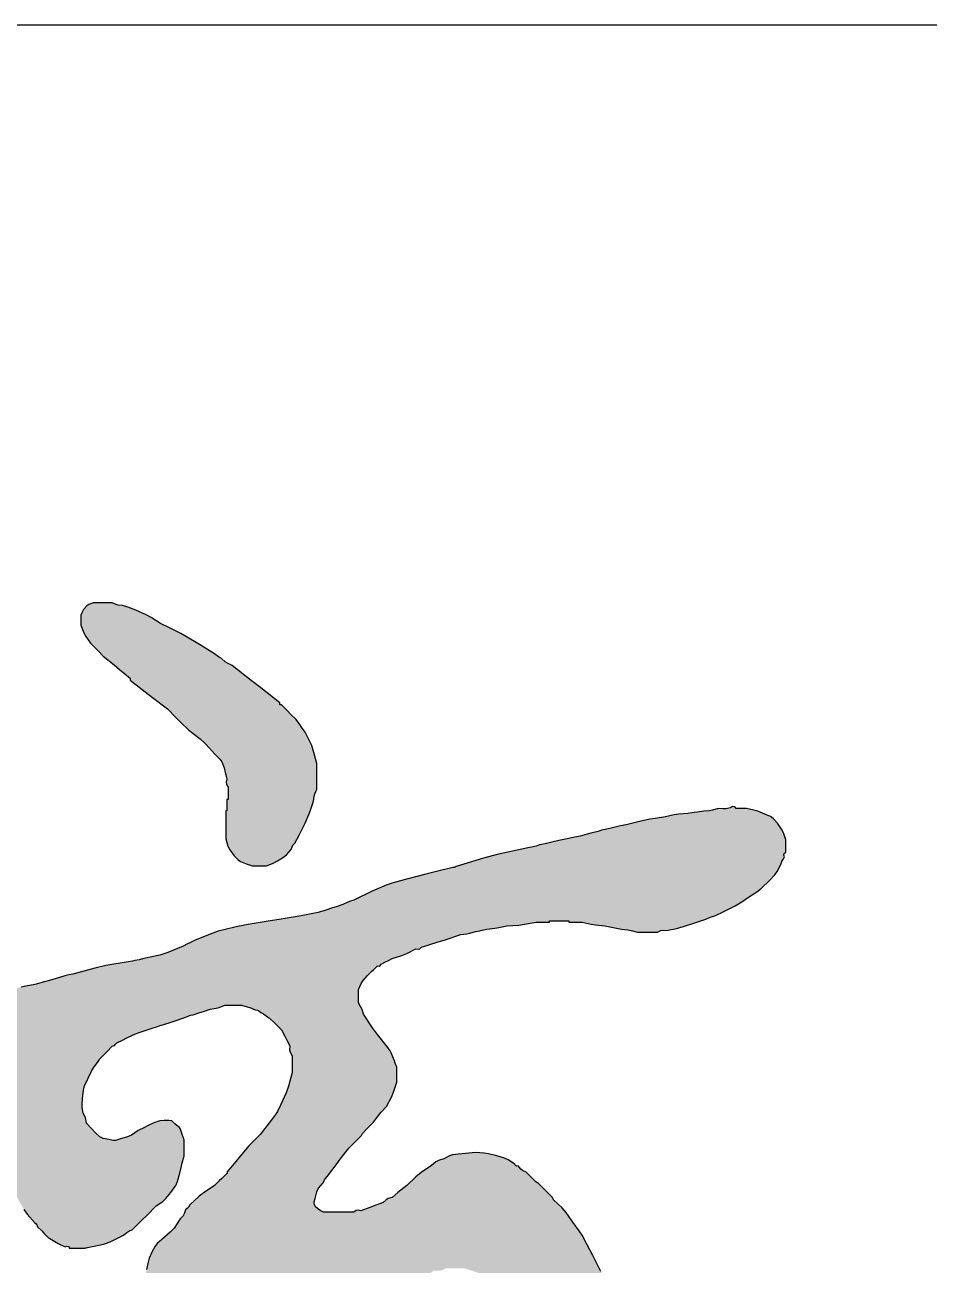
# Model space of a CAD drawing. Extents: x 498328 to 716449, y -893371 to -467753.
# Drawn here: x 608590.1 to 608813.6, y -667128.7 to -666822.2 of the extents above; entities that cross this region are included whole.
import ezdxf

# ---------------------------------------------------------------- set-up
doc = ezdxf.new("R2010")
doc.units = 0
doc.header["$LTSCALE"] = 1000
doc.layers.get('0').update_dxf_attribs({"linetype": 'CONTINUOUS'})
doc.layers.add('通用-图框C-SHET', color=141, linetype='CONTINUOUS')

# ---------------------------------------------------------------- blocks, each defined once
blk = doc.blocks.new('商xx')
for points in [[(13.739, 33.982), (13.621, 34.074), (13.385, 34.258), (13.313, 34.294), (13.253, 34.348), (13.208, 34.371), (13.17, 34.404), (13.004, 34.505), (12.92, 34.555), (12.753, 34.654), (12.653, 34.704), (12.603, 34.729), (12.503, 34.779), (12.385, 34.853), (12.323, 34.886), (12.197, 34.945), (12.131, 34.968), (12.031, 35.001), (11.965, 35.009), (11.905, 35.036), (11.811, 35.036), (11.764, 35.036), (11.669, 35.036), (11.616, 35.015), (11.589, 34.996), (11.551, 34.952), (11.517, 34.883), (11.517, 34.833), (11.517, 34.758), (11.554, 34.664), (11.578, 34.619), (11.635, 34.536), (11.698, 34.472), (11.73, 34.44), (11.794, 34.376), (11.927, 34.266), (11.993, 34.212), (12.128, 34.105), (12.128, 34.077), (12.312, 33.936), (12.404, 33.866), (12.586, 33.723), (12.692, 33.617), (12.745, 33.565), (12.85, 33.459), (12.991, 33.352), (13.058, 33.291), (13.177, 33.16), (13.249, 33.088), (13.288, 32.994), (13.302, 32.938), (13.322, 32.855), (13.311, 32.817), (13.315, 32.79), (13.336, 32.757), (13.336, 32.696), (13.336, 32.605), (13.322, 32.605), (13.322, 32.549), (13.322, 32.466), (13.309, 32.466), (13.309, 32.327), (13.309, 32.257), (13.309, 32.118), (13.333, 32.029), (13.356, 31.984), (13.413, 31.91), (13.459, 31.86), (13.489, 31.839), (13.552, 31.813), (13.602, 31.796), (13.635, 31.785), (13.705, 31.785), (13.809, 31.785), (13.866, 31.806), (13.894, 31.818), (13.948, 31.848), (14.021, 31.893), (14.056, 31.922), (14.114, 31.986), (14.129, 32.031), (14.163, 32.063), (14.213, 32.163), (14.238, 32.213), (14.288, 32.313), (14.334, 32.419), (14.355, 32.474), (14.392, 32.584), (14.403, 32.66), (14.434, 32.73), (14.434, 32.857), (14.434, 32.921), (14.434, 33.049), (14.409, 33.138), (14.397, 33.183), (14.371, 33.271), (14.338, 33.338), (14.321, 33.371), (14.288, 33.438), (14.232, 33.514), (14.177, 33.591), (14.107, 33.66), (14.073, 33.695), (14.003, 33.765), (13.995, 33.772), (13.987, 33.774), (13.975, 33.772), (13.975, 33.799)], [(11.842, 29.491), (11.933, 29.583), (12.039, 29.636), (12.078, 29.655), (12.156, 29.694), (12.184, 29.703), (12.198, 29.708), (12.225, 29.722), (12.325, 29.755), (12.375, 29.772), (12.475, 29.805), (12.508, 29.814), (12.531, 29.819), (12.647, 29.858), (12.706, 29.878), (12.822, 29.917), (12.862, 29.937), (12.906, 29.944), (12.989, 29.972), (13.031, 29.986), (13.114, 30.014), (13.188, 30.024), (13.225, 30.034), (13.295, 30.062), (13.378, 30.062), (13.42, 30.062), (13.503, 30.062), (13.588, 30.04), (13.67, 30.007), (13.709, 29.999), (13.739, 29.972), (13.784, 29.949), (13.823, 29.917), (13.832, 29.909), (13.838, 29.906), (13.85, 29.903), (13.909, 29.844), (13.938, 29.815), (13.996, 29.757), (14.038, 29.679), (14.058, 29.64), (14.1, 29.562), (14.097, 29.511), (14.104, 29.482), (14.128, 29.437), (14.128, 29.354), (14.128, 29.312), (14.128, 29.229), (14.084, 29.063), (14.055, 28.981), (13.982, 28.826), (13.935, 28.731), (13.834, 28.595), (13.789, 28.537), (13.732, 28.465), (13.677, 28.409), (13.649, 28.381), (13.593, 28.326), (13.484, 28.196), (13.43, 28.13), (13.322, 27.999), (13.326, 27.989), (13.323, 27.986), (13.323, 27.984), (13.316, 27.979), (13.257, 27.92), (13.228, 27.891), (13.17, 27.833), (13.04, 27.749), (12.977, 27.701), (12.864, 27.597), (12.842, 27.56), (12.808, 27.534), (12.79, 27.471), (12.746, 27.423), (12.669, 27.309), (12.621, 27.256), (12.517, 27.166), (12.46, 27.117), (12.435, 27.086), (12.399, 27.02), (12.362, 26.935), (12.347, 26.889), (12.329, 26.798), (12.318, 26.742), (12.301, 26.659), (12.278, 26.557), (12.232, 26.464), (12.183, 26.359), (12.1, 26.277), (12.044, 26.23), (12.016, 26.207), (11.961, 26.159), (11.86, 26.11), (11.811, 26.082), (11.718, 26.02), (11.677, 25.999), (11.658, 25.984), (11.628, 25.95), (11.609, 25.954), (11.594, 25.946), (11.586, 25.93), (11.55, 25.911), (11.533, 25.9), (11.503, 25.874), (11.413, 25.816), (11.372, 25.78), (11.301, 25.7), (11.262, 25.636), (11.246, 25.6), (11.225, 25.527), (11.225, 25.463), (11.225, 25.367), (11.252, 25.316), (11.269, 25.292), (11.308, 25.249), (11.36, 25.23), (11.405, 25.2), (11.523, 25.203), (11.582, 25.21), (11.746, 25.245), (11.853, 25.25), (11.854, 25.253), (11.869, 25.256), (11.878, 25.249), (11.956, 25.244), (12.052, 25.214), (12.122, 25.164), (12.152, 25.097), (12.166, 25.07), (12.197, 25.02), (12.189, 24.998), (12.193, 24.979), (12.211, 24.964), (12.211, 24.903), (12.211, 24.811), (12.245, 24.772), (12.218, 24.728), (12.204, 24.598), (12.169, 24.471), (12.124, 24.333), (12.065, 24.2), (12.037, 24.144), (11.996, 24.061), (11.922, 23.933), (11.891, 23.863), (11.85, 23.721), (11.81, 23.585), (11.795, 23.514), (11.78, 23.373), (11.789, 23.315), (11.801, 23.228), (11.824, 23.119), (11.846, 23.064), (11.905, 22.971), (11.941, 22.919), (11.963, 22.894), (12.01, 22.852), (12.108, 22.789), (12.162, 22.763), (12.274, 22.727), (12.286, 22.735), (12.341, 22.714), (12.392, 22.714), (12.433, 22.714), (12.517, 22.714), (12.577, 22.74), (12.642, 22.748), (12.792, 22.798), (12.867, 22.823), (13.066, 22.889), (13.161, 22.901), (13.271, 22.865), (13.338, 22.815), (13.357, 22.755), (13.387, 22.674), (13.378, 22.588), (13.373, 22.587), (13.357, 22.405), (13.299, 22.193), (13.254, 22.105), (13.238, 22.072), (13.189, 21.974), (13.156, 21.949), (13.159, 21.931), (13.152, 21.916), (13.135, 21.908), (13.095, 21.83), (13.031, 21.769), (13.034, 21.75), (13.027, 21.736), (13.01, 21.727), (12.982, 21.67), (12.934, 21.63), (12.864, 21.485), (12.774, 21.352), (12.746, 21.297), (12.689, 21.182), (12.656, 21.158), (12.659, 21.139), (12.651, 21.124), (12.635, 21.116), (12.516, 20.949), (12.456, 20.865), (12.336, 20.699), (12.322, 20.618), (12.281, 20.546), (12.297, 20.507), (12.267, 20.477), (12.267, 20.399), (12.267, 20.36), (12.267, 20.282), (12.297, 20.185), (12.317, 20.137), (12.364, 20.046), (12.414, 19.983), (12.444, 19.954), (12.51, 19.907), (12.592, 19.887), (12.67, 19.852), (12.758, 19.852), (12.803, 19.852), (12.892, 19.852), (13.018, 19.888), (13.08, 19.912), (13.197, 19.97), (13.272, 20.01), (13.309, 20.032), (13.378, 20.081), (13.514, 20.167), (13.579, 20.216), (13.698, 20.324), (13.716, 20.321), (13.731, 20.328), (13.739, 20.345), (13.89, 20.435), (13.968, 20.475), (14.168, 20.564), (14.17, 20.567), (14.316, 20.633), (14.507, 20.698), (14.565, 20.701), (14.628, 20.692), (14.692, 20.685), (14.753, 20.664), (14.851, 20.608), (14.885, 20.539), (14.897, 20.518), (14.934, 20.453), (14.934, 20.38), (14.934, 20.296), (14.92, 20.258), (14.913, 20.238), (14.899, 20.199), (14.872, 20.12), (14.823, 20.053), (14.776, 20.005), (14.755, 19.978), (14.719, 19.921), (14.607, 19.81), (14.552, 19.755), (14.441, 19.643), (14.334, 19.509), (14.279, 19.442), (14.17, 19.31), (14.173, 19.292), (14.166, 19.277), (14.149, 19.268), (14.087, 19.185), (14.06, 19.14), (14.017, 19.046), (14.005, 18.987), (13.975, 18.935), (13.966, 18.886), (13.965, 18.86), (13.968, 18.81), (13.974, 18.759), (13.98, 18.733), (13.996, 18.685), (14.022, 18.654), (14.031, 18.615), (14.095, 18.573), (14.131, 18.556), (14.205, 18.532), (14.255, 18.532), (14.33, 18.532), (14.364, 18.539), (14.42, 18.55), (14.503, 18.567), (14.551, 18.577), (14.575, 18.587), (14.614, 18.615), (14.649, 18.613), (14.669, 18.618), (14.698, 18.636), (14.759, 18.658), (14.79, 18.669), (14.851, 18.692), (14.906, 18.72), (14.99, 18.761), (15.07, 18.824), (15.107, 18.861), (15.17, 18.942), (15.25, 19.057), (15.33, 19.171), (15.427, 19.268), (15.476, 19.317), (15.573, 19.414), (15.677, 19.498), (15.781, 19.581), (15.895, 19.695), (15.952, 19.752), (16.066, 19.866), (16.152, 19.971), (16.191, 20.027), (16.261, 20.143), (16.278, 20.201), (16.323, 20.241), (16.346, 20.349), (16.393, 20.449), (16.379, 20.494), (16.407, 20.532), (16.407, 20.588), (16.407, 20.671), (16.383, 20.808), (16.364, 20.875), (16.316, 21.005), (16.291, 21.08), (16.274, 21.117), (16.233, 21.185), (16.183, 21.264), (16.158, 21.302), (16.108, 21.38), (16.049, 21.438), (16.02, 21.467), (15.962, 21.526), (15.848, 21.597), (15.785, 21.626), (15.656, 21.665), (15.546, 21.685), (15.49, 21.692), (15.379, 21.699), (15.278, 21.691), (15.228, 21.687), (15.128, 21.679), (15.078, 21.675), (15.053, 21.672), (15.003, 21.665), (14.87, 21.648), (14.803, 21.64), (14.67, 21.623), (14.614, 21.616), (14.581, 21.616), (14.531, 21.616), (14.432, 21.633), (14.337, 21.665), (14.289, 21.674), (14.253, 21.706), (14.196, 21.747), (14.156, 21.804), (14.139, 21.854), (14.114, 21.929), (14.114, 21.979), (14.114, 22.054), (14.137, 22.149), (14.184, 22.234), (14.246, 22.331), (14.316, 22.422), (14.366, 22.472), (14.391, 22.497), (14.441, 22.547), (14.582, 22.753), (14.657, 22.854), (14.816, 23.047), (14.925, 23.181), (14.976, 23.251), (15.073, 23.394), (15.095, 23.431), (15.121, 23.464), (15.155, 23.53), (15.172, 23.564), (15.205, 23.63), (15.228, 23.702), (15.237, 23.738), (15.253, 23.811), (15.253, 23.861), (15.253, 23.936), (15.225, 24.025), (15.203, 24.068), (15.149, 24.144), (15.107, 24.197), (15.078, 24.22), (15.017, 24.249), (14.979, 24.258), (14.948, 24.283), (14.881, 24.279), (14.823, 24.311), (14.751, 24.311), (14.714, 24.311), (14.642, 24.311), (14.519, 24.281), (14.458, 24.265), (14.337, 24.228), (14.223, 24.165), (14.162, 24.14), (14.038, 24.103), (13.995, 24.102), (13.972, 24.096), (13.934, 24.075), (13.835, 24.072), (13.678, 24.111), (13.612, 24.148), (13.545, 24.207), (13.493, 24.274), (13.448, 24.387), (13.448, 24.492), (13.448, 24.533), (13.448, 24.617), (13.466, 24.646), (13.471, 24.666), (13.468, 24.7), (13.485, 24.767), (13.493, 24.8), (13.51, 24.867), (13.552, 24.997), (13.584, 25.061), (13.663, 25.172), (13.686, 25.217), (13.718, 25.256), (13.819, 25.413), (13.877, 25.487), (14.003, 25.624), (14.014, 25.636), (14.018, 25.643), (14.024, 25.659), (14.082, 25.717), (14.112, 25.746), (14.17, 25.804), (14.253, 25.861), (14.293, 25.894), (14.364, 25.964), (14.383, 25.961), (14.398, 25.968), (14.406, 25.985), (14.477, 26.025), (14.511, 26.049), (14.573, 26.103), (14.591, 26.1), (14.606, 26.107), (14.614, 26.124), (14.65, 26.142), (14.667, 26.154), (14.698, 26.18), (14.734, 26.198), (14.751, 26.209), (14.781, 26.235), (14.817, 26.253), (14.834, 26.265), (14.864, 26.291), (14.914, 26.319), (14.938, 26.338), (14.976, 26.381), (14.994, 26.378), (15.009, 26.385), (15.017, 26.402), (15.14, 26.494), (15.209, 26.533), (15.351, 26.589), (15.515, 26.671), (15.603, 26.704), (15.781, 26.749), (15.823, 26.751), (15.846, 26.759), (15.879, 26.784), (15.941, 26.78), (15.975, 26.786), (16.031, 26.812), (16.12, 26.812), (16.165, 26.812), (16.254, 26.812), (16.33, 26.788), (16.462, 26.745), (16.525, 26.701), (16.648, 26.617), (16.775, 26.492), (16.782, 26.492), (16.778, 26.474), (16.786, 26.459), (16.802, 26.45), (16.908, 26.306), (16.961, 26.234), (17.066, 26.089), (17.139, 25.967), (17.175, 25.906), (17.247, 25.784), (17.275, 25.728), (17.316, 25.645), (17.366, 25.561), (17.391, 25.519), (17.441, 25.436), (17.469, 25.381), (17.511, 25.297), (17.53, 25.241), (17.541, 25.213), (17.567, 25.159), (17.578, 25.101), (17.588, 25.072), (17.615, 25.02), (17.611, 24.958), (17.618, 24.924), (17.643, 24.867), (17.643, 24.811), (17.643, 24.728), (17.657, 24.728), (17.657, 24.656), (17.657, 24.619), (17.657, 24.547), (17.671, 24.547), (17.671, 24.431), (17.671, 24.372), (17.671, 24.256), (17.685, 24.256), (17.685, 24.1), (17.685, 24.022), (17.685, 23.867), (17.698, 23.867), (17.698, 23.803), (17.698, 23.707), (17.701, 23.671), (17.705, 23.616), (17.717, 23.472), (17.722, 23.4), (17.733, 23.255), (17.736, 23.219), (17.74, 23.165), (17.74, 23.089), (17.746, 23.089), (17.748, 23.089), (17.754, 23.089), (17.754, 23.011), (17.754, 22.972), (17.754, 22.894), (17.768, 22.894), (17.768, 22.833), (17.768, 22.741), (17.782, 22.741), (17.782, 22.675), (17.782, 22.641), (17.782, 22.575), (17.796, 22.575), (17.796, 22.513), (17.796, 22.422), (17.81, 22.422), (17.81, 22.355), (17.81, 22.322), (17.81, 22.255), (17.824, 22.255), (17.824, 22.2), (17.824, 22.116), (17.837, 22.116), (17.837, 22.055), (17.837, 21.963), (17.868, 21.798), (17.88, 21.714), (17.9, 21.547), (17.917, 21.447), (17.925, 21.397), (17.942, 21.297), (17.963, 21.199), (17.983, 21.102), (18, 21.035), (18.008, 21.002), (18.025, 20.935), (18.052, 20.813), (18.066, 20.752), (18.094, 20.63), (18.106, 20.574), (18.122, 20.491), (18.154, 20.353), (18.178, 20.213), (18.2, 20.08), (18.211, 20.013), (18.233, 19.88), (18.255, 19.72), (18.275, 19.56), (18.286, 19.493), (18.292, 19.46), (18.303, 19.393), (18.324, 19.254), (18.335, 19.185), (18.358, 19.046), (18.369, 18.99), (18.386, 18.907), (18.392, 18.874), (18.4, 18.824), (18.411, 18.768), (18.428, 18.685), (18.442, 18.595), (18.456, 18.504), (18.467, 18.449), (18.483, 18.365), (18.494, 18.27), (18.503, 18.222), (18.525, 18.129), (18.536, 18.074), (18.553, 17.99), (18.558, 17.939), (18.566, 17.912), (18.588, 17.865), (18.576, 17.828), (18.58, 17.801), (18.601, 17.768), (18.601, 17.646), (18.601, 17.585), (18.601, 17.462), (18.579, 17.377), (18.522, 17.236), (18.477, 17.189), (18.407, 17.15), (18.365, 17.136), (18.303, 17.115), (18.219, 17.115), (18.178, 17.115), (18.094, 17.115), (18.06, 17.122), (18.004, 17.133), (17.921, 17.15), (17.778, 17.189), (17.708, 17.214), (17.573, 17.275), (17.451, 17.336), (17.39, 17.366), (17.268, 17.428), (17.179, 17.483), (17.134, 17.511), (17.046, 17.567), (16.946, 17.617), (16.896, 17.642), (16.795, 17.692), (16.663, 17.747), (16.532, 17.803), (16.465, 17.836), (16.432, 17.853), (16.334, 17.901), (16.309, 17.935), (16.291, 17.931), (16.276, 17.939), (16.268, 17.955), (16.223, 17.978), (16.184, 18.011), (16.035, 18.112), (15.956, 18.158), (15.795, 18.24), (15.696, 18.269), (15.601, 18.31), (15.545, 18.307), (15.49, 18.317), (15.439, 18.311), (15.413, 18.305), (15.365, 18.289), (15.327, 18.273), (15.307, 18.252), (15.295, 18.212), (15.278, 18.179), (15.267, 18.157), (15.267, 18.09), (15.267, 18.057), (15.267, 17.99), (15.315, 17.89), (15.345, 17.842), (15.413, 17.754), (15.539, 17.597), (15.602, 17.517), (15.726, 17.358), (15.803, 17.229), (15.85, 17.167), (15.955, 17.059), (16.066, 16.915), (16.122, 16.843), (16.233, 16.698), (16.308, 16.623), (16.345, 16.586), (16.42, 16.511), (16.551, 16.403), (16.617, 16.349), (16.747, 16.24), (16.791, 16.225), (16.823, 16.191), (16.916, 16.139), (17.004, 16.08), (17.093, 16.036), (17.137, 16.013), (17.226, 15.969), (17.362, 15.894), (17.423, 15.863), (17.546, 15.802), (17.678, 15.748), (17.81, 15.691), (17.876, 15.669), (17.91, 15.658), (17.976, 15.636), (18.084, 15.598), (18.185, 15.545), (18.223, 15.546), (18.254, 15.524), (18.338, 15.497), (18.379, 15.483), (18.463, 15.455), (18.563, 15.434), (18.657, 15.392), (18.743, 15.395), (18.824, 15.365), (18.879, 15.365), (18.963, 15.365), (19.046, 15.383), (19.088, 15.393), (19.171, 15.413), (19.227, 15.441), (19.31, 15.483), (19.322, 15.498), (19.374, 15.532), (19.416, 15.574), (19.447, 15.606), (19.511, 15.67), (19.533, 15.716), (19.567, 15.754), (19.574, 15.772), (19.611, 15.828), (19.634, 15.873), (19.653, 15.912), (19.692, 15.99), (19.727, 16.095), (19.768, 16.198), (19.766, 16.263), (19.789, 16.323), (19.8, 16.484), (19.801, 16.565), (19.796, 16.726), (19.768, 16.795), (19.77, 16.857), (19.766, 16.889), (19.748, 16.948), (19.709, 17.115), (19.689, 17.198), (19.65, 17.365), (19.639, 17.421), (19.623, 17.504), (19.613, 17.6), (19.603, 17.648), (19.574, 17.74), (19.577, 17.83), (19.572, 17.877), (19.546, 17.962), (19.546, 18.039), (19.542, 18.076), (19.528, 18.201), (19.523, 18.251), (19.511, 18.351), (19.504, 18.414), (19.504, 18.49), (19.499, 18.49), (19.496, 18.49), (19.491, 18.49), (19.491, 18.595), (19.486, 18.632), (19.472, 18.757), (19.467, 18.807), (19.456, 18.907), (19.46, 18.952), (19.456, 18.978), (19.435, 19.018), (19.435, 19.074), (19.435, 19.157), (19.383, 19.496), (19.357, 19.666), (19.303, 20.005), (19.286, 20.105), (19.278, 20.155), (19.261, 20.255), (19.235, 20.365), (19.22, 20.477), (19.203, 20.56), (19.195, 20.602), (19.178, 20.685), (19.14, 20.897), (19.12, 21.002), (19.081, 21.213), (19.07, 21.291), (19.064, 21.33), (19.053, 21.408), (19.043, 21.486), (19.037, 21.524), (19.025, 21.602), (19.014, 21.691), (19.008, 21.736), (18.997, 21.824), (18.99, 21.88), (18.99, 21.963), (18.974, 22.058), (18.966, 22.105), (18.949, 22.2), (18.959, 22.249), (18.955, 22.279), (18.935, 22.325), (18.935, 22.38), (18.935, 22.463), (18.919, 22.558), (18.91, 22.605), (18.893, 22.7), (18.892, 22.794), (18.888, 22.842), (18.872, 22.936), (18.861, 23.036), (18.856, 23.086), (18.845, 23.186), (18.834, 23.258), (18.829, 23.294), (18.817, 23.366), (18.806, 23.444), (18.8, 23.483), (18.789, 23.561), (18.779, 23.673), (18.771, 23.729), (18.747, 23.839), (18.713, 24.072), (18.697, 24.189), (18.664, 24.422), (18.653, 24.489), (18.647, 24.522), (18.636, 24.589), (18.626, 24.701), (18.618, 24.757), (18.595, 24.867), (18.577, 24.973), (18.566, 25.026), (18.539, 25.131), (18.528, 25.186), (18.511, 25.27), (18.479, 25.387), (18.462, 25.445), (18.428, 25.561), (18.383, 25.674), (18.351, 25.791), (18.339, 25.844), (18.332, 25.87), (18.317, 25.923), (18.283, 26.023), (18.267, 26.073), (18.233, 26.173), (18.201, 26.247), (18.178, 26.325), (18.117, 26.448), (18.086, 26.509), (18.025, 26.631), (17.992, 26.687), (17.942, 26.77), (17.875, 26.903), (17.842, 26.97), (17.775, 27.103), (17.71, 27.219), (17.673, 27.275), (17.594, 27.381), (17.512, 27.502), (17.464, 27.559), (17.358, 27.659), (17.353, 27.67), (17.344, 27.687), (17.275, 27.756), (17.24, 27.791), (17.171, 27.861), (17.143, 27.874), (17.093, 27.924), (17.068, 27.949), (17.018, 27.999), (16.96, 28.027), (16.921, 28.076), (16.902, 28.073), (16.887, 28.08), (16.879, 28.097), (16.796, 28.15), (16.75, 28.172), (16.657, 28.201), (16.553, 28.227), (16.499, 28.235), (16.393, 28.243), (16.309, 28.234), (16.268, 28.23), (16.184, 28.222), (16.109, 28.215), (16.07, 28.203), (16.004, 28.166), (15.937, 28.145), (15.904, 28.127), (15.851, 28.083), (15.72, 27.994), (15.658, 27.943), (15.545, 27.833), (15.47, 27.779), (15.433, 27.75), (15.365, 27.687), (15.316, 27.672), (15.291, 27.659), (15.253, 27.624), (15.142, 27.583), (15.087, 27.562), (14.976, 27.52), (14.943, 27.53), (14.92, 27.526), (14.892, 27.506), (14.742, 27.506), (14.667, 27.506), (14.517, 27.506), (14.432, 27.548), (14.392, 27.619), (14.413, 27.673), (14.439, 27.781), (14.51, 27.867), (14.533, 27.912), (14.566, 27.951), (14.67, 28.091), (14.723, 28.16), (14.83, 28.298), (14.891, 28.359), (14.921, 28.39), (14.983, 28.451), (14.996, 28.479), (15.052, 28.534), (15.08, 28.562), (15.135, 28.618), (15.208, 28.721), (15.295, 28.812), (15.356, 28.927), (15.381, 28.987), (15.42, 29.111), (15.42, 29.186), (15.42, 29.223), (15.42, 29.298), (15.382, 29.395), (15.353, 29.474), (15.34, 29.498), (15.309, 29.541), (15.182, 29.7), (15.122, 29.782), (15.01, 29.951), (14.991, 30.009), (14.978, 30.037), (14.948, 30.09), (14.948, 30.157), (14.948, 30.19), (14.948, 30.257), (14.991, 30.351), (15.059, 30.431), (15.109, 30.478), (15.134, 30.501), (15.184, 30.549), (15.202, 30.545), (15.217, 30.553), (15.226, 30.569), (15.281, 30.597), (15.365, 30.639), (15.484, 30.678), (15.543, 30.701), (15.656, 30.757), (15.685, 30.753), (15.704, 30.759), (15.726, 30.778), (15.921, 30.84), (16.018, 30.872), (16.212, 30.938), (16.285, 30.945), (16.322, 30.952), (16.393, 30.972), (16.448, 30.983), (16.532, 31), (16.632, 31.014), (16.682, 31.022), (16.782, 31.042), (16.927, 31.053), (17, 31.062), (17.143, 31.09), (17.209, 31.09), (17.243, 31.09), (17.309, 31.09), (17.309, 31.104), (17.404, 31.104), (17.451, 31.104), (17.546, 31.104), (17.546, 31.09), (17.612, 31.09), (17.646, 31.09), (17.712, 31.09), (17.822, 31.064), (17.878, 31.055), (17.99, 31.042), (18.074, 31.025), (18.115, 31.017), (18.199, 31), (18.297, 30.992), (18.393, 30.965), (18.493, 30.965), (18.543, 30.965), (18.643, 30.965), (18.696, 30.99), (18.754, 30.986), (18.81, 30.997), (18.893, 31.014), (18.941, 31.029), (18.99, 31.042), (19.09, 31.075), (19.14, 31.092), (19.24, 31.125), (19.294, 31.15), (19.352, 31.167), (19.452, 31.217), (19.502, 31.242), (19.602, 31.292), (19.664, 31.328), (19.695, 31.348), (19.755, 31.389), (19.871, 31.463), (19.927, 31.507), (20.025, 31.604), (20.091, 31.674), (20.12, 31.714), (20.164, 31.799), (20.198, 31.894), (20.209, 31.937), (20.227, 31.952), (20.227, 32.013), (20.227, 32.105), (20.198, 32.193), (20.176, 32.237), (20.123, 32.313), (20.072, 32.369), (20.039, 32.394), (19.97, 32.424), (19.881, 32.46), (19.834, 32.474), (19.741, 32.494), (19.691, 32.494), (19.616, 32.494), (19.597, 32.515), (19.568, 32.518), (19.546, 32.5), (19.47, 32.487), (19.393, 32.494), (19.305, 32.465), (19.213, 32.459), (19.135, 32.448), (19.096, 32.442), (19.018, 32.431), (18.906, 32.421), (18.85, 32.413), (18.74, 32.389), (18.612, 32.371), (18.548, 32.36), (18.421, 32.334), (18.354, 32.317), (18.321, 32.309), (18.254, 32.292), (18.226, 32.287), (18.185, 32.278), (18.118, 32.262), (18.085, 32.253), (18.018, 32.237), (17.973, 32.23), (17.95, 32.224), (17.907, 32.209), (17.818, 32.186), (17.773, 32.175), (17.685, 32.153), (17.553, 32.125), (17.421, 32.098), (17.354, 32.081), (17.321, 32.073), (17.254, 32.056), (17.209, 32.049), (17.186, 32.043), (17.143, 32.028), (17.087, 32.017), (17.004, 32), (16.661, 31.926), (16.491, 31.881), (16.156, 31.778), (16.142, 31.768), (16.132, 31.764), (16.115, 31.764), (15.893, 31.709), (15.781, 31.681), (15.559, 31.625), (15.378, 31.575), (15.288, 31.544), (15.115, 31.472), (15.026, 31.428), (14.981, 31.406), (14.892, 31.361), (14.836, 31.342), (14.808, 31.331), (14.753, 31.306), (14.67, 31.278), (14.628, 31.264), (14.545, 31.236), (14.506, 31.226), (14.486, 31.221), (14.448, 31.208), (14.364, 31.192), (14.323, 31.183), (14.239, 31.167), (13.967, 31.123), (13.831, 31.101), (13.559, 31.056), (13.503, 31.045), (13.42, 31.028), (13.215, 30.976), (13.114, 30.942), (12.92, 30.861), (12.864, 30.833), (12.781, 30.792), (12.593, 30.713), (12.494, 30.682), (12.295, 30.639), (12.261, 30.631), (12.239, 30.625), (12.183, 30.614), (12.1, 30.597), (11.825, 30.552), (11.688, 30.521), (11.419, 30.444), (11.352, 30.433), (11.318, 30.424), (11.253, 30.403), (11.1, 30.361), (10.947, 30.319), (10.836, 30.297), (10.78, 30.286), (10.669, 30.264), (10.504, 30.229), (10.42, 30.215), (10.252, 30.194), (10.186, 30.183), (10.152, 30.178), (10.086, 30.167), (9.984, 30.159), (9.933, 30.149), (9.836, 30.118), (9.757, 30.12), (9.717, 30.116), (9.641, 30.097), (9.513, 30.076), (9.449, 30.065), (9.322, 30.042), (9.203, 30.02), (9.085, 30), (8.919, 29.967), (8.835, 29.95), (8.669, 29.917), (8.509, 29.888), (8.349, 29.861), (8.271, 29.85), (8.232, 29.844), (8.106, 29.826), (8.016, 29.826), (8.016, 29.821), (8.016, 29.818), (8.016, 29.812), (7.955, 29.812), (7.863, 29.812), (7.863, 29.798), (7.746, 29.798), (7.688, 29.798), (7.571, 29.798), (7.571, 29.785), (7.432, 29.785), (7.363, 29.785), (7.224, 29.785), (7.224, 29.798), (7.102, 29.798), (7.04, 29.798), (6.918, 29.798), (6.918, 29.812), (6.852, 29.812), (6.818, 29.812), (6.752, 29.812), (6.625, 29.836), (6.449, 29.891), (6.409, 29.912), (6.356, 29.951), (6.269, 30.005), (6.196, 30.076), (6.177, 30.073), (6.163, 30.081), (6.154, 30.097), (6.07, 30.142), (5.987, 30.187), (5.955, 30.174), (5.932, 30.201), (5.865, 30.201), (5.832, 30.201), (5.765, 30.201), (5.701, 30.173), (5.67, 30.152), (5.619, 30.104), (5.577, 30.067), (5.559, 30.04), (5.543, 29.986), (5.515, 29.903), (5.515, 29.817), (5.515, 29.773), (5.515, 29.687), (5.539, 29.634), (5.55, 29.576), (5.578, 29.521), (5.619, 29.437), (5.659, 29.392), (5.689, 29.34), (5.764, 29.265), (5.801, 29.227), (5.876, 29.152), (5.997, 29.046), (6.061, 28.997), (6.196, 28.909), (6.31, 28.841), (6.373, 28.813), (6.501, 28.777), (6.622, 28.757), (6.738, 28.715), (6.886, 28.712), (7.029, 28.673), (7.285, 28.673), (7.413, 28.673), (7.668, 28.673), (7.668, 28.687), (7.741, 28.687), (7.777, 28.687), (7.849, 28.687), (7.849, 28.701), (7.916, 28.701), (7.949, 28.701), (8.016, 28.701), (8.016, 28.715), (8.077, 28.715), (8.169, 28.715), (8.213, 28.726), (8.28, 28.743), (8.356, 28.743), (8.381, 28.745), (8.419, 28.75), (8.519, 28.761), (8.569, 28.766), (8.669, 28.777), (8.731, 28.784), (8.821, 28.784), (8.937, 28.816), (9.058, 28.819), (9.213, 28.841), (9.291, 28.852), (9.495, 28.882), (9.554, 28.882), (9.641, 28.882), (9.695, 28.914), (9.752, 28.889), (9.895, 28.878), (10.03, 28.833), (10.117, 28.797), (10.197, 28.75), (10.263, 28.698), (10.322, 28.638), (10.406, 28.505), (10.442, 28.433), (10.495, 28.284), (10.561, 28.101), (10.595, 28.009), (10.662, 27.826), (10.695, 27.759), (10.712, 27.726), (10.746, 27.659), (10.814, 27.537), (10.855, 27.479), (10.947, 27.374), (10.965, 27.359), (11.006, 27.301), (11.034, 27.273), (11.061, 27.246), (11.114, 27.194), (11.194, 27.142), (11.236, 27.118), (11.322, 27.076), (11.355, 27.089), (11.378, 27.062), (11.453, 27.062), (11.49, 27.062), (11.565, 27.062), (11.579, 27.064), (11.655, 27.08), (11.739, 27.096), (11.795, 27.109), (11.823, 27.117), (11.878, 27.138), (11.944, 27.171), (11.978, 27.188), (12.044, 27.221), (12.095, 27.264), (12.156, 27.291), (12.272, 27.408), (12.331, 27.466), (12.447, 27.583), (12.529, 27.637), (12.568, 27.672), (12.628, 27.749), (12.689, 27.834), (12.712, 27.885), (12.739, 27.986), (12.763, 28.094), (12.795, 28.201), (12.795, 28.279), (12.795, 28.318), (12.795, 28.395), (12.764, 28.479), (12.749, 28.531), (12.735, 28.551), (12.679, 28.596), (12.642, 28.632), (12.603, 28.636), (12.584, 28.638), (12.545, 28.638), (12.494, 28.632), (12.468, 28.626), (12.419, 28.611), (12.342, 28.572), (12.303, 28.552), (12.225, 28.513), (12.119, 28.442), (11.996, 28.409), (11.931, 28.386), (11.864, 28.402), (11.769, 28.421), (11.697, 28.486), (11.653, 28.533), (11.631, 28.557), (11.586, 28.604), (11.578, 28.656), (11.569, 28.682), (11.544, 28.729), (11.531, 28.819), (11.537, 28.909), (11.551, 29.04), (11.607, 29.159), (11.659, 29.27), (11.74, 29.379), (11.742, 29.384), (11.746, 29.396), (11.81, 29.459)]]:
    blk.add_hatch(color=256).paths.add_polyline_path(points)
for p, q in [((11.551, 34.952), (11.537, 34.925)), ((11.589, 34.996), (11.551, 34.952)), ((11.616, 35.015), (11.589, 34.996)), ((11.669, 35.036), (11.616, 35.015)), ((11.764, 35.036), (11.669, 35.036)), ((11.811, 35.036), (11.764, 35.036)), ((11.905, 35.036), (11.811, 35.036)), ((11.953, 35.015), (11.905, 35.036)), ((11.979, 35.007), (11.953, 35.015)), ((12.031, 35.001), (11.979, 35.007)), ((12.097, 34.979), (12.031, 35.001)), ((12.131, 34.968), (12.097, 34.979)), ((12.197, 34.945), (12.131, 34.968)), ((12.323, 34.886), (12.197, 34.945)), ((11.53, 34.911), (11.517, 34.883)), ((11.517, 34.883), (11.517, 34.833)), ((11.517, 34.833), (11.517, 34.808)), ((11.517, 34.808), (11.517, 34.758)), ((11.537, 34.925), (11.53, 34.911)), ((12.385, 34.853), (12.323, 34.886)), ((12.503, 34.779), (12.385, 34.853)), ((11.517, 34.758), (11.554, 34.664)), ((11.554, 34.664), (11.578, 34.619)), ((12.603, 34.729), (12.503, 34.779)), ((12.653, 34.704), (12.603, 34.729)), ((12.753, 34.654), (12.653, 34.704)), ((12.92, 34.555), (12.753, 34.654)), ((11.578, 34.619), (11.635, 34.536)), ((11.635, 34.536), (11.698, 34.472)), ((13.004, 34.505), (12.92, 34.555)), ((13.17, 34.404), (13.004, 34.505)), ((11.698, 34.472), (11.73, 34.44)), ((11.73, 34.44), (11.794, 34.376)), ((11.794, 34.376), (11.927, 34.266)), ((13.2, 34.378), (13.17, 34.404)), ((13.217, 34.366), (13.2, 34.378)), ((13.253, 34.348), (13.217, 34.366)), ((13.3, 34.305), (13.253, 34.348)), ((11.927, 34.266), (11.993, 34.212)), ((11.993, 34.212), (12.128, 34.105)), ((13.328, 34.287), (13.3, 34.305)), ((13.385, 34.258), (13.328, 34.287)), ((13.621, 34.074), (13.385, 34.258)), ((12.128, 34.105), (12.128, 34.094)), ((12.128, 34.094), (12.128, 34.088)), ((12.128, 34.088), (12.128, 34.077)), ((12.128, 34.077), (12.312, 33.936)), ((13.739, 33.982), (13.621, 34.074)), ((12.312, 33.936), (12.404, 33.866)), ((13.975, 33.799), (13.739, 33.982)), ((12.404, 33.866), (12.586, 33.723)), ((12.586, 33.723), (12.692, 33.617)), ((13.975, 33.788), (13.975, 33.799)), ((13.975, 33.783), (13.975, 33.788)), ((13.975, 33.772), (13.975, 33.783)), ((13.987, 33.774), (13.975, 33.772)), ((13.995, 33.772), (13.987, 33.774)), ((14.003, 33.765), (13.995, 33.772)), ((14.073, 33.695), (14.003, 33.765)), ((12.692, 33.617), (12.745, 33.565)), ((12.745, 33.565), (12.85, 33.459)), ((14.107, 33.66), (14.073, 33.695)), ((14.177, 33.591), (14.107, 33.66)), ((14.221, 33.53), (14.177, 33.591)), ((12.85, 33.459), (12.991, 33.352)), ((14.243, 33.499), (14.221, 33.53)), ((14.288, 33.438), (14.243, 33.499)), ((14.321, 33.371), (14.288, 33.438)), ((12.991, 33.352), (13.058, 33.291)), ((13.058, 33.291), (13.177, 33.16)), ((14.338, 33.338), (14.321, 33.371)), ((14.371, 33.271), (14.338, 33.338)), ((14.397, 33.183), (14.371, 33.271)), ((13.177, 33.16), (13.233, 33.104)), ((14.409, 33.138), (14.397, 33.183)), ((14.434, 33.049), (14.409, 33.138)), ((13.233, 33.104), (13.257, 33.068)), ((13.257, 33.068), (13.288, 32.994)), ((13.288, 32.994), (13.302, 32.938)), ((14.434, 32.921), (14.434, 33.049)), ((13.302, 32.938), (13.309, 32.91)), ((13.309, 32.91), (13.322, 32.855)), ((13.322, 32.855), (13.311, 32.817)), ((13.311, 32.817), (13.315, 32.79)), ((14.434, 32.857), (14.434, 32.921)), ((14.434, 32.73), (14.434, 32.857)), ((13.315, 32.79), (13.336, 32.757)), ((13.336, 32.757), (13.336, 32.696)), ((13.336, 32.696), (13.336, 32.666)), ((13.336, 32.666), (13.336, 32.605)), ((14.401, 32.644), (14.409, 32.674)), ((14.409, 32.674), (14.434, 32.73)), ((13.328, 32.605), (13.322, 32.605)), ((13.322, 32.605), (13.322, 32.549)), ((13.322, 32.549), (13.322, 32.521)), ((13.322, 32.521), (13.322, 32.466)), ((13.331, 32.605), (13.328, 32.605)), ((13.336, 32.605), (13.331, 32.605)), ((14.355, 32.474), (14.392, 32.584)), ((14.392, 32.584), (14.401, 32.644)), ((19.393, 32.494), (19.323, 32.471)), ((19.454, 32.488), (19.393, 32.494)), ((19.546, 32.5), (19.486, 32.489)), ((19.568, 32.518), (19.546, 32.5)), ((19.597, 32.515), (19.568, 32.518)), ((19.616, 32.494), (19.597, 32.515)), ((19.666, 32.494), (19.616, 32.494)), ((19.691, 32.494), (19.666, 32.494)), ((19.741, 32.494), (19.691, 32.494)), ((19.834, 32.474), (19.741, 32.494)), ((13.314, 32.466), (13.309, 32.466)), ((13.309, 32.466), (13.309, 32.327)), ((13.317, 32.466), (13.314, 32.466)), ((13.322, 32.466), (13.317, 32.466)), ((14.288, 32.313), (14.334, 32.419)), ((14.334, 32.419), (14.355, 32.474)), ((18.548, 32.36), (18.421, 32.334)), ((18.612, 32.371), (18.548, 32.36)), ((18.74, 32.389), (18.612, 32.371)), ((18.85, 32.413), (18.74, 32.389)), ((18.906, 32.421), (18.85, 32.413)), ((19.018, 32.431), (18.906, 32.421)), ((19.096, 32.442), (19.018, 32.431)), ((19.135, 32.448), (19.096, 32.442)), ((19.213, 32.459), (19.135, 32.448)), ((19.286, 32.464), (19.213, 32.459)), ((19.323, 32.471), (19.286, 32.464)), ((19.486, 32.489), (19.454, 32.488)), ((19.881, 32.46), (19.834, 32.474)), ((19.97, 32.424), (19.881, 32.46)), ((20.039, 32.394), (19.97, 32.424)), ((20.072, 32.369), (20.039, 32.394)), ((20.123, 32.313), (20.072, 32.369)), ((13.309, 32.327), (13.309, 32.257)), ((13.309, 32.257), (13.309, 32.118)), ((14.213, 32.163), (14.238, 32.213)), ((14.238, 32.213), (14.288, 32.313)), ((17.818, 32.186), (17.773, 32.175)), ((17.907, 32.209), (17.818, 32.186)), ((17.95, 32.224), (17.907, 32.209)), ((17.973, 32.23), (17.95, 32.224)), ((18.018, 32.237), (17.973, 32.23)), ((18.085, 32.253), (18.018, 32.237)), ((18.118, 32.262), (18.085, 32.253)), ((18.185, 32.278), (18.118, 32.262)), ((18.212, 32.284), (18.185, 32.278)), ((18.226, 32.287), (18.212, 32.284)), ((18.254, 32.292), (18.226, 32.287)), ((18.321, 32.309), (18.254, 32.292)), ((18.354, 32.317), (18.321, 32.309)), ((18.421, 32.334), (18.354, 32.317)), ((20.176, 32.237), (20.123, 32.313)), ((20.198, 32.193), (20.176, 32.237)), ((20.227, 32.105), (20.198, 32.193)), ((13.309, 32.118), (13.333, 32.029)), ((14.126, 32.021), (14.137, 32.038)), ((14.137, 32.038), (14.163, 32.063)), ((14.163, 32.063), (14.213, 32.163)), ((17.186, 32.043), (17.143, 32.028)), ((17.209, 32.049), (17.186, 32.043)), ((17.254, 32.056), (17.209, 32.049)), ((17.321, 32.073), (17.254, 32.056)), ((17.354, 32.081), (17.321, 32.073)), ((17.421, 32.098), (17.354, 32.081)), ((17.526, 32.12), (17.421, 32.098)), ((17.579, 32.131), (17.526, 32.12)), ((17.685, 32.153), (17.579, 32.131)), ((17.773, 32.175), (17.685, 32.153)), ((20.227, 32.043), (20.227, 32.105)), ((20.227, 32.013), (20.227, 32.043)), ((13.333, 32.029), (13.356, 31.984)), ((13.356, 31.984), (13.413, 31.91)), ((13.413, 31.91), (13.459, 31.86)), ((13.948, 31.848), (14.021, 31.893)), ((14.021, 31.893), (14.056, 31.922)), ((14.056, 31.922), (14.114, 31.986)), ((14.114, 31.986), (14.126, 32.021)), ((16.491, 31.881), (16.156, 31.778)), ((16.661, 31.926), (16.491, 31.881)), ((17.004, 32), (16.661, 31.926)), ((17.059, 32.011), (17.004, 32)), ((17.087, 32.017), (17.059, 32.011)), ((17.143, 32.028), (17.087, 32.017)), ((20.189, 31.86), (20.213, 31.896)), ((20.204, 31.917), (20.209, 31.937)), ((20.213, 31.896), (20.204, 31.917)), ((20.209, 31.937), (20.227, 31.952)), ((20.227, 31.952), (20.227, 32.013)), ((13.459, 31.86), (13.489, 31.839)), ((13.489, 31.839), (13.552, 31.813)), ((13.552, 31.813), (13.585, 31.802)), ((13.585, 31.802), (13.602, 31.796)), ((13.602, 31.796), (13.635, 31.785)), ((13.635, 31.785), (13.705, 31.785)), ((13.705, 31.785), (13.739, 31.785)), ((13.739, 31.785), (13.809, 31.785)), ((13.809, 31.785), (13.866, 31.806)), ((13.866, 31.806), (13.894, 31.818)), ((13.894, 31.818), (13.948, 31.848)), ((16.115, 31.764), (15.893, 31.709)), ((16.132, 31.764), (16.115, 31.764)), ((16.142, 31.768), (16.132, 31.764)), ((16.156, 31.778), (16.142, 31.768)), ((20.12, 31.714), (20.164, 31.799)), ((20.164, 31.799), (20.179, 31.84)), ((20.179, 31.84), (20.189, 31.86)), ((15.378, 31.575), (15.288, 31.544)), ((15.559, 31.625), (15.378, 31.575)), ((15.781, 31.681), (15.559, 31.625)), ((15.893, 31.709), (15.781, 31.681)), ((19.927, 31.507), (20.025, 31.604)), ((20.025, 31.604), (20.091, 31.674)), ((20.091, 31.674), (20.12, 31.714)), ((15.026, 31.428), (14.981, 31.406)), ((15.115, 31.472), (15.026, 31.428)), ((15.288, 31.544), (15.115, 31.472)), ((19.755, 31.389), (19.871, 31.463)), ((19.871, 31.463), (19.927, 31.507)), ((14.67, 31.278), (14.628, 31.264)), ((14.753, 31.306), (14.67, 31.278)), ((14.808, 31.331), (14.753, 31.306)), ((14.836, 31.342), (14.808, 31.331)), ((14.892, 31.361), (14.836, 31.342)), ((14.981, 31.406), (14.892, 31.361)), ((19.502, 31.242), (19.602, 31.292)), ((19.602, 31.292), (19.664, 31.328)), ((19.664, 31.328), (19.695, 31.348)), ((19.695, 31.348), (19.755, 31.389)), ((13.967, 31.123), (13.831, 31.101)), ((14.239, 31.167), (13.967, 31.123)), ((14.323, 31.183), (14.239, 31.167)), ((14.364, 31.192), (14.323, 31.183)), ((14.448, 31.208), (14.364, 31.192)), ((14.486, 31.221), (14.448, 31.208)), ((14.506, 31.226), (14.486, 31.221)), ((14.545, 31.236), (14.506, 31.226)), ((14.628, 31.264), (14.545, 31.236)), ((19.14, 31.092), (19.24, 31.125)), ((19.24, 31.125), (19.284, 31.145)), ((19.284, 31.145), (19.306, 31.154)), ((19.306, 31.154), (19.352, 31.167)), ((19.352, 31.167), (19.452, 31.217)), ((19.452, 31.217), (19.502, 31.242)), ((13.215, 30.976), (13.114, 30.942)), ((13.42, 31.028), (13.215, 30.976)), ((13.475, 31.039), (13.42, 31.028)), ((13.503, 31.045), (13.475, 31.039)), ((13.559, 31.056), (13.503, 31.045)), ((13.831, 31.101), (13.559, 31.056)), ((16.322, 30.952), (16.393, 30.972)), ((16.393, 30.972), (16.448, 30.983)), ((16.448, 30.983), (16.476, 30.989)), ((16.476, 30.989), (16.532, 31)), ((16.532, 31), (16.632, 31.014)), ((16.632, 31.014), (16.682, 31.022)), ((16.682, 31.022), (16.782, 31.042)), ((16.782, 31.042), (16.927, 31.053)), ((16.927, 31.053), (17, 31.062)), ((17, 31.062), (17.143, 31.09)), ((17.143, 31.09), (17.209, 31.09)), ((17.209, 31.09), (17.243, 31.09)), ((17.243, 31.09), (17.309, 31.09)), ((17.309, 31.099), (17.309, 31.104)), ((17.309, 31.104), (17.404, 31.104)), ((17.309, 31.096), (17.309, 31.099)), ((17.309, 31.09), (17.309, 31.096)), ((17.404, 31.104), (17.451, 31.104)), ((17.451, 31.104), (17.546, 31.104)), ((17.546, 31.104), (17.546, 31.099)), ((17.546, 31.099), (17.546, 31.096)), ((17.546, 31.096), (17.546, 31.09)), ((17.546, 31.09), (17.612, 31.09)), ((17.612, 31.09), (17.646, 31.09)), ((17.646, 31.09), (17.712, 31.09)), ((17.712, 31.09), (17.822, 31.064)), ((17.822, 31.064), (17.878, 31.055)), ((17.878, 31.055), (17.99, 31.042)), ((17.99, 31.042), (18.074, 31.025)), ((18.074, 31.025), (18.115, 31.017)), ((18.115, 31.017), (18.199, 31)), ((18.199, 31), (18.277, 30.993)), ((18.277, 30.993), (18.317, 30.986)), ((18.317, 30.986), (18.393, 30.965)), ((18.393, 30.965), (18.493, 30.965)), ((18.493, 30.965), (18.543, 30.965)), ((18.543, 30.965), (18.643, 30.965)), ((18.643, 30.965), (18.684, 30.985)), ((18.684, 30.985), (18.709, 30.989)), ((18.709, 30.989), (18.754, 30.986)), ((18.754, 30.986), (18.81, 30.997)), ((18.81, 30.997), (18.838, 31.003)), ((18.838, 31.003), (18.893, 31.014)), ((18.893, 31.014), (18.932, 31.026)), ((18.932, 31.026), (18.951, 31.032)), ((18.951, 31.032), (18.99, 31.042)), ((18.99, 31.042), (19.09, 31.075)), ((19.09, 31.075), (19.14, 31.092)), ((12.836, 30.82), (12.781, 30.792)), ((12.864, 30.833), (12.836, 30.82)), ((12.92, 30.861), (12.864, 30.833)), ((13.114, 30.942), (12.92, 30.861)), ((15.726, 30.778), (15.921, 30.84)), ((15.921, 30.84), (16.018, 30.872)), ((16.018, 30.872), (16.212, 30.938)), ((16.212, 30.938), (16.285, 30.945)), ((16.285, 30.945), (16.322, 30.952)), ((12.494, 30.682), (12.294, 30.639)), ((12.593, 30.713), (12.494, 30.682)), ((12.781, 30.792), (12.593, 30.713)), ((15.365, 30.639), (15.484, 30.678)), ((15.484, 30.678), (15.543, 30.701)), ((15.543, 30.701), (15.656, 30.757)), ((15.656, 30.757), (15.685, 30.753)), ((15.685, 30.753), (15.704, 30.759)), ((15.704, 30.759), (15.726, 30.778)), ((11.688, 30.521), (11.419, 30.444)), ((11.825, 30.552), (11.688, 30.521)), ((12.1, 30.597), (11.825, 30.552)), ((12.156, 30.608), (12.1, 30.597)), ((12.183, 30.614), (12.156, 30.608)), ((12.239, 30.625), (12.183, 30.614)), ((12.261, 30.631), (12.239, 30.625)), ((12.272, 30.633), (12.261, 30.631)), ((12.294, 30.639), (12.272, 30.633)), ((15.109, 30.478), (15.134, 30.501)), ((15.134, 30.501), (15.184, 30.549)), ((15.184, 30.549), (15.202, 30.545)), ((15.202, 30.545), (15.217, 30.553)), ((15.217, 30.553), (15.226, 30.569)), ((15.226, 30.569), (15.281, 30.597)), ((15.281, 30.597), (15.309, 30.611)), ((15.309, 30.611), (15.365, 30.639)), ((11.069, 30.352), (10.947, 30.319)), ((11.13, 30.369), (11.069, 30.352)), ((11.253, 30.403), (11.13, 30.369)), ((11.318, 30.424), (11.253, 30.403)), ((11.352, 30.433), (11.318, 30.424)), ((11.419, 30.444), (11.352, 30.433)), ((14.982, 30.332), (15.005, 30.368)), ((15.005, 30.368), (15.059, 30.431)), ((15.059, 30.431), (15.109, 30.478)), ((10.836, 30.297), (10.78, 30.286)), ((10.947, 30.319), (10.836, 30.297)), ((14.948, 30.257), (14.982, 30.332)), ((14.948, 30.19), (14.948, 30.257)), ((13.225, 30.034), (13.295, 30.062)), ((13.295, 30.062), (13.378, 30.062)), ((13.378, 30.062), (13.42, 30.062)), ((13.42, 30.062), (13.503, 30.062)), ((13.503, 30.062), (13.571, 30.044)), ((13.571, 30.044), (13.605, 30.033)), ((14.948, 30.157), (14.948, 30.19)), ((14.948, 30.09), (14.948, 30.157)), ((14.978, 30.037), (14.948, 30.09)), ((12.706, 29.878), (12.822, 29.917)), ((12.822, 29.917), (12.853, 29.933)), ((12.853, 29.933), (12.871, 29.939)), ((12.871, 29.939), (12.906, 29.944)), ((12.906, 29.944), (12.989, 29.972)), ((12.989, 29.972), (13.031, 29.986)), ((13.031, 29.986), (13.114, 30.014)), ((13.114, 30.014), (13.188, 30.024)), ((13.188, 30.024), (13.225, 30.034)), ((13.605, 30.033), (13.67, 30.007)), ((13.67, 30.007), (13.7, 30.001)), ((13.7, 30.001), (13.716, 29.993)), ((13.716, 29.993), (13.739, 29.972)), ((13.739, 29.972), (13.775, 29.954)), ((13.775, 29.954), (13.792, 29.943)), ((13.792, 29.943), (13.823, 29.917)), ((13.823, 29.917), (13.832, 29.909)), ((13.832, 29.909), (13.838, 29.906)), ((13.838, 29.906), (13.85, 29.903)), ((13.85, 29.903), (13.909, 29.844)), ((14.991, 30.009), (14.978, 30.037)), ((15.01, 29.951), (14.991, 30.009)), ((15.122, 29.782), (15.01, 29.951)), ((12.225, 29.722), (12.325, 29.755)), ((12.325, 29.755), (12.375, 29.772)), ((12.375, 29.772), (12.475, 29.805)), ((12.475, 29.805), (12.497, 29.811)), ((12.497, 29.811), (12.508, 29.814)), ((12.508, 29.814), (12.531, 29.819)), ((12.531, 29.819), (12.647, 29.858)), ((12.647, 29.858), (12.706, 29.878)), ((13.909, 29.844), (13.938, 29.815)), ((13.938, 29.815), (13.996, 29.757)), ((13.996, 29.757), (14.038, 29.679)), ((15.182, 29.7), (15.122, 29.782)), ((11.943, 29.576), (11.961, 29.597)), ((11.961, 29.597), (12.039, 29.636)), ((12.039, 29.636), (12.078, 29.655)), ((12.078, 29.655), (12.156, 29.694)), ((12.156, 29.694), (12.184, 29.703)), ((12.184, 29.703), (12.198, 29.708)), ((12.198, 29.708), (12.225, 29.722)), ((14.038, 29.679), (14.058, 29.64)), ((14.058, 29.64), (14.1, 29.562)), ((15.309, 29.541), (15.182, 29.7)), ((11.746, 29.396), (11.81, 29.459)), ((11.81, 29.459), (11.842, 29.491)), ((11.842, 29.491), (11.905, 29.555)), ((11.905, 29.555), (11.931, 29.566)), ((11.931, 29.566), (11.943, 29.576)), ((14.1, 29.562), (14.097, 29.511)), ((14.097, 29.511), (14.104, 29.482)), ((14.104, 29.482), (14.128, 29.437)), ((14.128, 29.437), (14.128, 29.354)), ((15.34, 29.498), (15.309, 29.541)), ((15.353, 29.474), (15.34, 29.498)), ((15.372, 29.423), (15.353, 29.474)), ((11.648, 29.247), (11.674, 29.29)), ((11.674, 29.29), (11.732, 29.368)), ((11.732, 29.368), (11.739, 29.378)), ((11.739, 29.378), (11.742, 29.384)), ((11.742, 29.384), (11.746, 29.396)), ((14.128, 29.354), (14.128, 29.312)), ((14.128, 29.312), (14.128, 29.229)), ((15.391, 29.373), (15.372, 29.423)), ((15.4, 29.348), (15.391, 29.373)), ((15.42, 29.298), (15.4, 29.348)), ((15.42, 29.223), (15.42, 29.298)), ((11.563, 29.065), (11.607, 29.159)), ((11.607, 29.159), (11.648, 29.247)), ((14.128, 29.229), (14.084, 29.063)), ((15.42, 29.186), (15.42, 29.223)), ((15.42, 29.111), (15.42, 29.186)), ((11.537, 28.909), (11.549, 29.013)), ((11.549, 29.013), (11.563, 29.065)), ((14.055, 28.981), (13.982, 28.826)), ((14.084, 29.063), (14.055, 28.981)), ((15.356, 28.927), (15.381, 28.987)), ((15.381, 28.987), (15.42, 29.111)), ((11.533, 28.837), (11.537, 28.909)), ((11.534, 28.8), (11.533, 28.837)), ((13.982, 28.826), (13.945, 28.75)), ((15.295, 28.812), (15.356, 28.927)), ((11.544, 28.729), (11.534, 28.8)), ((11.569, 28.682), (11.544, 28.729)), ((11.578, 28.656), (11.569, 28.682)), ((13.922, 28.713), (13.871, 28.645)), ((13.945, 28.75), (13.922, 28.713)), ((15.135, 28.618), (15.193, 28.7)), ((15.193, 28.7), (15.226, 28.739)), ((15.226, 28.739), (15.295, 28.812)), ((11.586, 28.604), (11.578, 28.656)), ((11.631, 28.557), (11.586, 28.604)), ((11.653, 28.533), (11.631, 28.557)), ((11.697, 28.486), (11.653, 28.533)), ((12.225, 28.513), (12.142, 28.457)), ((12.303, 28.552), (12.225, 28.513)), ((12.342, 28.572), (12.303, 28.552)), ((12.419, 28.611), (12.342, 28.572)), ((12.468, 28.626), (12.419, 28.611)), ((12.494, 28.632), (12.468, 28.626)), ((12.545, 28.638), (12.494, 28.632)), ((12.584, 28.638), (12.545, 28.638)), ((12.603, 28.636), (12.584, 28.638)), ((12.642, 28.632), (12.603, 28.636)), ((12.666, 28.609), (12.642, 28.632)), ((12.679, 28.597), (12.666, 28.609)), ((12.704, 28.576), (12.679, 28.597)), ((12.735, 28.551), (12.704, 28.576)), ((12.749, 28.531), (12.735, 28.551)), ((12.76, 28.493), (12.749, 28.531)), ((13.789, 28.537), (13.732, 28.465)), ((13.816, 28.573), (13.789, 28.537)), ((13.871, 28.645), (13.816, 28.573)), ((14.996, 28.479), (15.052, 28.534)), ((15.052, 28.534), (15.08, 28.562)), ((15.08, 28.562), (15.135, 28.618)), ((11.752, 28.436), (11.697, 28.486)), ((11.791, 28.416), (11.752, 28.436)), ((11.864, 28.402), (11.791, 28.416)), ((11.915, 28.39), (11.864, 28.402)), ((11.946, 28.392), (11.915, 28.39)), ((11.996, 28.409), (11.946, 28.392)), ((12.093, 28.435), (11.996, 28.409)), ((12.142, 28.457), (12.093, 28.435)), ((12.773, 28.454), (12.76, 28.493)), ((12.78, 28.434), (12.773, 28.454)), ((12.795, 28.395), (12.78, 28.434)), ((12.795, 28.318), (12.795, 28.395)), ((13.649, 28.381), (13.593, 28.326)), ((13.677, 28.409), (13.649, 28.381)), ((13.732, 28.465), (13.677, 28.409)), ((14.83, 28.298), (14.891, 28.359)), ((14.891, 28.359), (14.921, 28.39)), ((14.921, 28.39), (14.983, 28.451)), ((14.983, 28.451), (14.988, 28.462)), ((14.988, 28.462), (14.991, 28.468)), ((14.991, 28.468), (14.996, 28.479)), ((12.77, 28.115), (12.795, 28.201)), ((12.795, 28.279), (12.795, 28.318)), ((12.795, 28.201), (12.795, 28.279)), ((13.593, 28.326), (13.484, 28.196)), ((14.723, 28.16), (14.83, 28.298)), ((16.07, 28.203), (16.004, 28.166)), ((16.109, 28.215), (16.07, 28.203)), ((16.184, 28.222), (16.109, 28.215)), ((16.268, 28.23), (16.184, 28.222)), ((16.309, 28.234), (16.268, 28.23)), ((16.393, 28.243), (16.309, 28.234)), ((16.499, 28.235), (16.393, 28.243)), ((16.553, 28.227), (16.499, 28.235)), ((16.657, 28.201), (16.553, 28.227)), ((16.75, 28.172), (16.657, 28.201)), ((12.739, 27.986), (12.759, 28.072)), ((12.759, 28.072), (12.77, 28.115)), ((13.43, 28.13), (13.322, 27.999)), ((13.484, 28.196), (13.43, 28.13)), ((14.566, 27.951), (14.67, 28.091)), ((14.67, 28.091), (14.723, 28.16)), ((15.851, 28.083), (15.72, 27.994)), ((15.904, 28.127), (15.851, 28.083)), ((15.937, 28.145), (15.904, 28.127)), ((16.004, 28.166), (15.937, 28.145)), ((16.796, 28.15), (16.75, 28.172)), ((16.879, 28.097), (16.796, 28.15)), ((16.887, 28.08), (16.879, 28.097)), ((16.902, 28.073), (16.887, 28.08)), ((16.921, 28.076), (16.902, 28.073)), ((16.952, 28.037), (16.921, 28.076)), ((12.712, 27.885), (12.739, 27.986)), ((13.257, 27.92), (13.228, 27.891)), ((13.316, 27.979), (13.257, 27.92)), ((13.323, 27.984), (13.316, 27.979)), ((13.322, 27.999), (13.325, 27.991)), ((13.325, 27.991), (13.323, 27.984)), ((14.51, 27.867), (14.528, 27.903)), ((14.528, 27.903), (14.54, 27.92)), ((14.54, 27.92), (14.566, 27.951)), ((15.658, 27.943), (15.545, 27.833)), ((15.72, 27.994), (15.658, 27.943)), ((16.973, 28.021), (16.952, 28.037)), ((17.018, 27.999), (16.973, 28.021)), ((17.068, 27.949), (17.018, 27.999)), ((17.093, 27.924), (17.068, 27.949)), ((17.143, 27.874), (17.093, 27.924)), ((12.568, 27.672), (12.628, 27.749)), ((12.628, 27.749), (12.689, 27.834)), ((12.689, 27.834), (12.712, 27.885)), ((13.04, 27.749), (12.977, 27.701)), ((13.17, 27.833), (13.04, 27.749)), ((13.228, 27.891), (13.17, 27.833)), ((14.413, 27.673), (14.434, 27.757)), ((14.434, 27.757), (14.455, 27.8)), ((14.455, 27.8), (14.51, 27.867)), ((15.433, 27.75), (15.365, 27.687)), ((15.47, 27.779), (15.433, 27.75)), ((15.545, 27.833), (15.47, 27.779)), ((17.154, 27.869), (17.143, 27.874)), ((17.159, 27.866), (17.154, 27.869)), ((17.171, 27.861), (17.159, 27.866)), ((17.24, 27.791), (17.171, 27.861)), ((17.275, 27.756), (17.24, 27.791)), ((17.344, 27.687), (17.275, 27.756)), ((12.447, 27.583), (12.529, 27.637)), ((12.529, 27.637), (12.568, 27.672)), ((12.864, 27.597), (12.847, 27.568)), ((12.977, 27.701), (12.864, 27.597)), ((14.398, 27.634), (14.413, 27.673)), ((14.4, 27.605), (14.398, 27.634)), ((14.42, 27.569), (14.4, 27.605)), ((15.253, 27.624), (15.142, 27.583)), ((15.291, 27.659), (15.253, 27.624)), ((15.316, 27.672), (15.291, 27.659)), ((15.365, 27.687), (15.316, 27.672)), ((17.35, 27.676), (17.344, 27.687)), ((17.353, 27.67), (17.35, 27.676)), ((17.358, 27.659), (17.353, 27.67)), ((17.464, 27.559), (17.358, 27.659)), ((10.814, 27.537), (10.855, 27.479)), ((10.855, 27.479), (10.947, 27.374)), ((12.272, 27.408), (12.331, 27.466)), ((12.331, 27.466), (12.447, 27.583)), ((12.78, 27.461), (12.746, 27.423)), ((12.794, 27.485), (12.78, 27.461)), ((12.808, 27.534), (12.794, 27.485)), ((12.835, 27.555), (12.808, 27.534)), ((12.847, 27.568), (12.835, 27.555)), ((14.456, 27.539), (14.42, 27.569)), ((14.476, 27.526), (14.456, 27.539)), ((14.517, 27.506), (14.476, 27.526)), ((14.667, 27.506), (14.517, 27.506)), ((14.742, 27.506), (14.667, 27.506)), ((14.892, 27.506), (14.742, 27.506)), ((14.92, 27.526), (14.892, 27.506)), ((14.943, 27.53), (14.92, 27.526)), ((14.976, 27.52), (14.943, 27.53)), ((15.087, 27.562), (14.976, 27.52)), ((15.142, 27.583), (15.087, 27.562)), ((17.512, 27.502), (17.464, 27.559)), ((17.594, 27.381), (17.512, 27.502)), ((10.947, 27.374), (10.965, 27.359)), ((10.965, 27.359), (10.973, 27.348)), ((10.973, 27.348), (10.982, 27.326)), ((10.982, 27.326), (11.034, 27.273)), ((12.108, 27.269), (12.156, 27.291)), ((12.156, 27.291), (12.272, 27.408)), ((12.669, 27.309), (12.621, 27.256)), ((12.746, 27.423), (12.669, 27.309)), ((17.673, 27.275), (17.594, 27.381)), ((11.034, 27.273), (11.061, 27.246)), ((11.061, 27.246), (11.114, 27.194)), ((11.114, 27.194), (11.194, 27.142)), ((11.194, 27.142), (11.236, 27.118)), ((11.823, 27.117), (11.878, 27.138)), ((11.878, 27.138), (11.944, 27.171)), ((11.944, 27.171), (11.978, 27.188)), ((11.978, 27.188), (12.044, 27.221)), ((12.044, 27.221), (12.085, 27.255)), ((12.085, 27.255), (12.108, 27.269)), ((12.517, 27.166), (12.46, 27.117)), ((12.621, 27.256), (12.517, 27.166)), ((17.71, 27.219), (17.673, 27.275)), ((17.775, 27.103), (17.71, 27.219)), ((11.236, 27.118), (11.322, 27.076)), ((11.322, 27.076), (11.343, 27.084)), ((11.343, 27.084), (11.363, 27.079)), ((11.363, 27.079), (11.378, 27.062)), ((11.378, 27.062), (11.453, 27.062)), ((11.453, 27.062), (11.49, 27.062)), ((11.49, 27.062), (11.565, 27.062)), ((11.565, 27.062), (11.579, 27.064)), ((11.579, 27.064), (11.586, 27.066)), ((11.586, 27.066), (11.6, 27.069)), ((11.6, 27.069), (11.655, 27.08)), ((11.655, 27.08), (11.683, 27.085)), ((11.683, 27.085), (11.739, 27.096)), ((11.739, 27.096), (11.795, 27.109)), ((11.795, 27.109), (11.823, 27.117)), ((12.399, 27.02), (12.362, 26.935)), ((12.435, 27.086), (12.399, 27.02)), ((12.46, 27.117), (12.435, 27.086)), ((17.842, 26.97), (17.775, 27.103)), ((12.347, 26.889), (12.329, 26.798)), ((12.362, 26.935), (12.347, 26.889)), ((17.875, 26.903), (17.842, 26.97)), ((17.942, 26.77), (17.875, 26.903))]:
    blk.add_line(p, q)
blk = doc.blocks.new('图框1')
at = {"layer": '通用-图框C-SHET'}
blk.add_line((704539.41, -230605.97), (709539.41, -230605.97), dxfattribs=at)
at = {"color": 2, "xscale": 20, "yscale": 20, "zscale": 20}
blk.add_blockref('商xx', (707912.04, -231449.49), dxfattribs=at)

msp = doc.modelspace()

# ---------------------------------------------------------------- block references
at = {"color": 1, "lineweight": 13}
msp.add_blockref('图框1', (-99538.47, -436216.23), dxfattribs=at)

doc.saveas('drawing.dxf')
